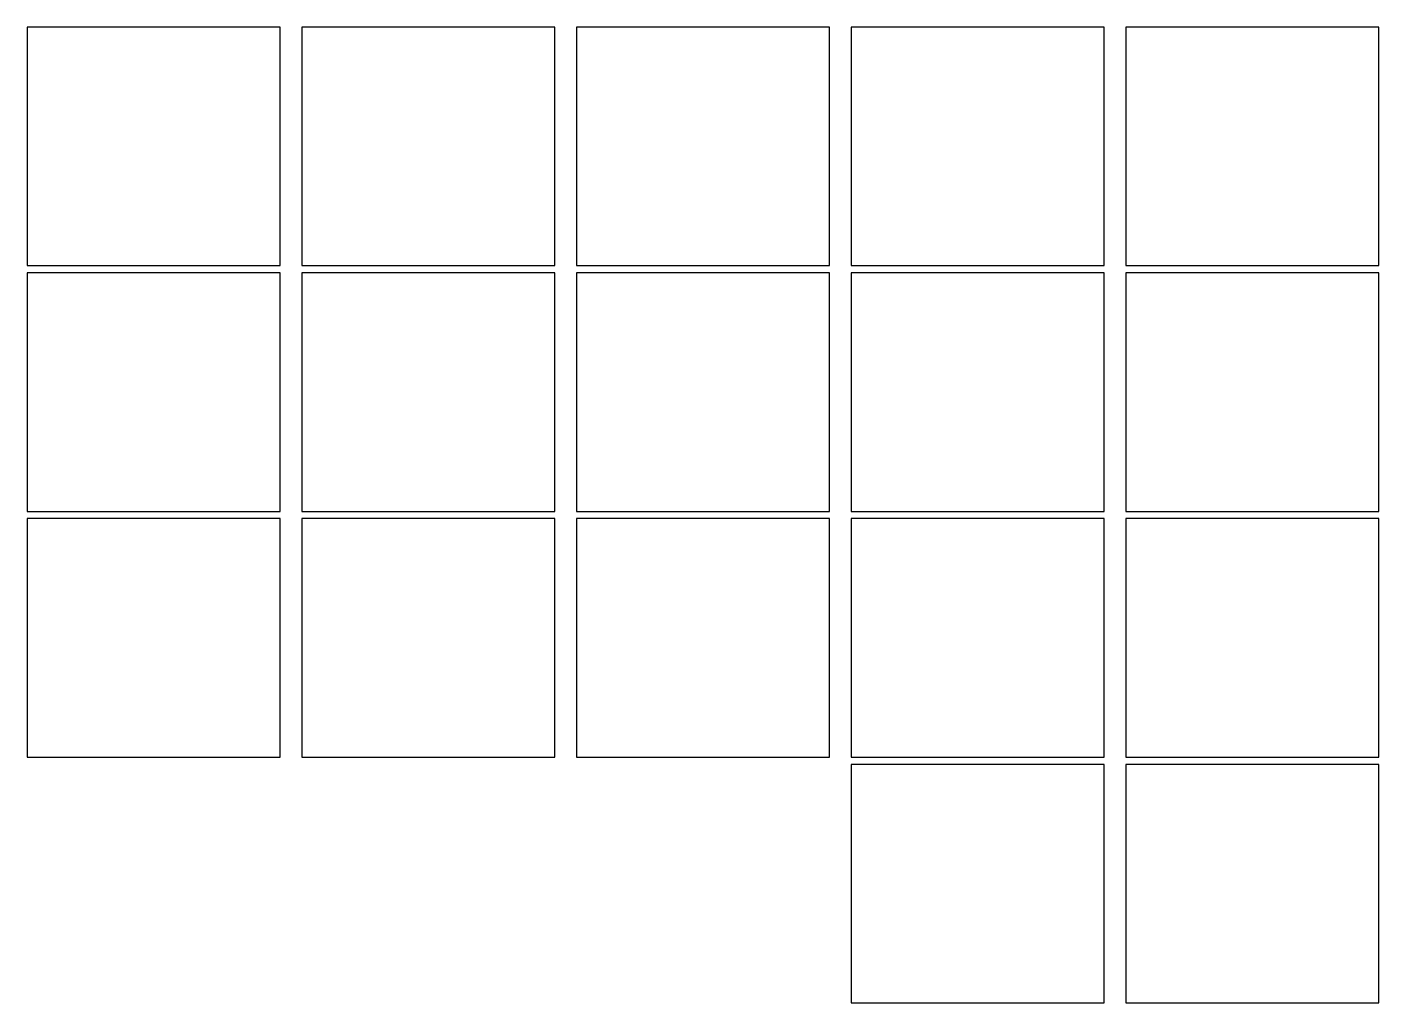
# Model space of a CAD drawing. Header units: millimetres. Extents: x -8.8 to 84.8, y -8.2 to 59.2.
import ezdxf

# ---------------------------------------------------------------- set-up
doc = ezdxf.new("R2010")
doc.units = ezdxf.units.MM

msp = doc.modelspace()

# ---------------------------------------------------------------- linework, layer by layer
for p, q in [((8.75, 59.25), (-8.75, 59.25)), ((-8.75, 59.25), (-8.75, 42.75)), ((8.75, 42.75), (8.75, 59.25)), ((27.75, 59.25), (10.25, 59.25)), ((10.25, 59.25), (10.25, 42.75)), ((27.75, 42.75), (27.75, 59.25)), ((46.75, 59.25), (29.25, 59.25)), ((29.25, 59.25), (29.25, 42.75)), ((46.75, 42.75), (46.75, 59.25)), ((65.75, 59.25), (48.25, 59.25)), ((48.25, 59.25), (48.25, 42.75)), ((65.75, 42.75), (65.75, 59.25)), ((84.75, 59.25), (67.25, 59.25)), ((67.25, 59.25), (67.25, 42.75)), ((84.75, 42.75), (84.75, 59.25)), ((-8.75, 42.75), (8.75, 42.75)), ((8.75, 42.25), (-8.75, 42.25)), ((-8.75, 42.25), (-8.75, 25.75)), ((8.75, 25.75), (8.75, 42.25)), ((10.25, 42.75), (27.75, 42.75)), ((27.75, 42.25), (10.25, 42.25)), ((10.25, 42.25), (10.25, 25.75)), ((27.75, 25.75), (27.75, 42.25)), ((29.25, 42.75), (46.75, 42.75)), ((46.75, 42.25), (29.25, 42.25)), ((29.25, 42.25), (29.25, 25.75)), ((46.75, 25.75), (46.75, 42.25)), ((48.25, 42.75), (65.75, 42.75)), ((65.75, 42.25), (48.25, 42.25)), ((48.25, 42.25), (48.25, 25.75)), ((65.75, 25.75), (65.75, 42.25)), ((67.25, 42.75), (84.75, 42.75)), ((84.75, 42.25), (67.25, 42.25)), ((67.25, 42.25), (67.25, 25.75)), ((84.75, 25.75), (84.75, 42.25)), ((-8.75, 25.75), (8.75, 25.75)), ((8.75, 25.25), (-8.75, 25.25)), ((-8.75, 25.25), (-8.75, 8.75)), ((8.75, 8.75), (8.75, 25.25)), ((10.25, 25.75), (27.75, 25.75)), ((27.75, 25.25), (10.25, 25.25)), ((10.25, 25.25), (10.25, 8.75)), ((27.75, 8.75), (27.75, 25.25)), ((29.25, 25.75), (46.75, 25.75)), ((46.75, 25.25), (29.25, 25.25)), ((29.25, 25.25), (29.25, 8.75)), ((46.75, 8.75), (46.75, 25.25)), ((48.25, 25.75), (65.75, 25.75)), ((65.75, 25.25), (48.25, 25.25)), ((48.25, 25.25), (48.25, 8.75)), ((65.75, 8.75), (65.75, 25.25)), ((67.25, 25.75), (84.75, 25.75)), ((84.75, 25.25), (67.25, 25.25)), ((67.25, 25.25), (67.25, 8.75)), ((84.75, 8.75), (84.75, 25.25)), ((-8.75, 8.75), (8.75, 8.75)), ((10.25, 8.75), (27.75, 8.75)), ((29.25, 8.75), (46.75, 8.75)), ((48.25, 8.75), (65.75, 8.75)), ((67.25, 8.75), (84.75, 8.75)), ((65.75, 8.25), (48.25, 8.25)), ((48.25, 8.25), (48.25, -8.25)), ((65.75, -8.25), (65.75, 8.25)), ((84.75, 8.25), (67.25, 8.25)), ((67.25, 8.25), (67.25, -8.25)), ((84.75, -8.25), (84.75, 8.25)), ((48.25, -8.25), (65.75, -8.25)), ((67.25, -8.25), (84.75, -8.25))]:
    msp.add_line(p, q)

doc.saveas('drawing.dxf')
